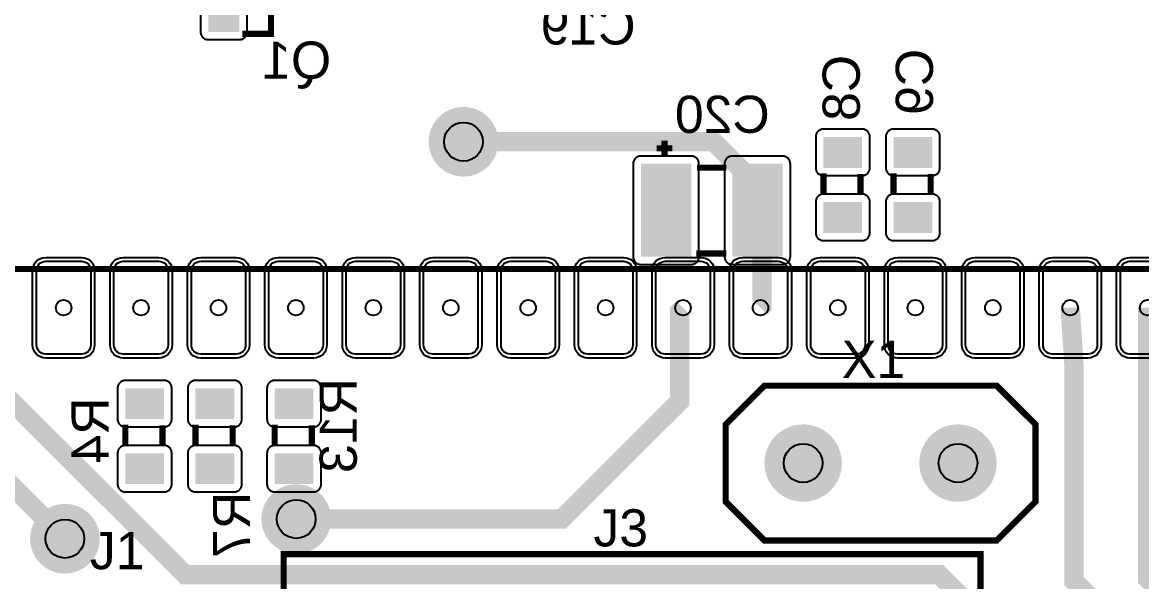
# Model space of a CAD drawing. Header units: inches. Extents: x -2.14 to 2.14, y -2.06 to 2.06.
# Drawn here: x -1.136 to 0.309, y -1.061 to -0.338 of the extents above; entities that cross this region are included whole.
import ezdxf

# ---------------------------------------------------------------- set-up
doc = ezdxf.new("R2010")
doc.units = ezdxf.units.IN
doc.layers.get('0').update_dxf_attribs({"linetype": 'CONTINUOUS'})

# ---------------------------------------------------------------- blocks, each defined once
blk = doc.blocks.new('RPAD')
blk.add_trace([(-0.5, -0.5), (-0.5, 0.5), (0.5, -0.5), (0.5, 0.5)])
blk = doc.blocks.new('EPAD')
at = {"const_width": 0.5}
blk.add_lwpolyline([(-0.25, 0, 1), (0.25, 0, 1)], format="xyb", close=True, dxfattribs=at)

msp = doc.modelspace()

# ---------------------------------------------------------------- linework, layer by layer
for points in [[(-0.906181, -0.315177), (-0.906181, -0.350177), (-0.906131, -0.351217), (-0.905982, -0.352222), (-0.90574, -0.353189), (-0.905409, -0.354113), (-0.904995, -0.354989), (-0.9045, -0.355813), (-0.903931, -0.356581), (-0.903291, -0.357287), (-0.902584, -0.357927), (-0.901817, -0.358496), (-0.900993, -0.358991), (-0.900117, -0.359406), (-0.899193, -0.359736), (-0.898226, -0.359978), (-0.89722, -0.360127), (-0.896181, -0.360177), (-0.856181, -0.360177), (-0.855142, -0.360127), (-0.854137, -0.359978), (-0.85317, -0.359736), (-0.852246, -0.359406), (-0.851369, -0.358991), (-0.850545, -0.358496), (-0.849778, -0.357927), (-0.849072, -0.357287), (-0.848431, -0.356581), (-0.847862, -0.355813), (-0.847367, -0.354989), (-0.846953, -0.354113), (-0.846622, -0.353189), (-0.84638, -0.352222), (-0.846231, -0.351217), (-0.846181, -0.350177), (-0.846181, -0.315177)], [(0.339929, -0.771693), (0.293929, -0.771693), (0.290453, -0.771355), (0.287239, -0.770381), (0.284348, -0.768835), (0.281843, -0.766779), (0.279787, -0.764274), (0.278241, -0.761383), (0.277267, -0.758169), (0.276929, -0.754693), (0.276929, -0.658693), (0.277267, -0.655217), (0.278241, -0.652003), (0.279787, -0.649112), (0.281843, -0.646607), (0.284348, -0.64455), (0.287239, -0.643004), (0.290453, -0.642031), (0.293929, -0.641693), (0.293929, -0.641693), (0.339929, -0.641693)], [(0.339929, -0.766693), (0.293929, -0.766693), (0.291476, -0.766454), (0.289206, -0.765767), (0.287166, -0.764676), (0.285398, -0.763224), (0.283946, -0.761456), (0.282855, -0.759416), (0.282168, -0.757146), (0.281929, -0.754693), (0.281929, -0.658693), (0.282168, -0.656239), (0.282855, -0.65397), (0.283946, -0.65193), (0.285398, -0.650162), (0.287166, -0.64871), (0.289206, -0.647619), (0.291476, -0.646931), (0.293929, -0.646693), (0.293929, -0.646693), (0.339929, -0.646693)]]:
    msp.add_lwpolyline(points)
for points, const_width in [([(-0.852181, -0.352677), (-0.815181, -0.352677), (-0.815181, -0.318677)], 0.008), ([(-0.852181, -0.352677), (-0.815181, -0.352677), (-0.815181, -0.318677)], 0.008), ([(-0.852181, -0.352677), (-0.815181, -0.352677), (-0.815181, -0.318677)], 0.008), ([(-0.566649, -0.492194), (-0.243732, -0.492194), (-0.181232, -0.554694), (-0.181232, -0.704854), (-0.183071, -0.706693)], 0.025), ([(-0.307008, -0.510709), (-0.307008, -0.490709)], 0.008), ([(-0.307008, -0.510709), (-0.307008, -0.490709)], 0.008), ([(-0.307008, -0.510709), (-0.307008, -0.490709)], 0.008), ([(-0.297008, -0.500709), (-0.317008, -0.500709)], 0.008), ([(-0.297008, -0.500709), (-0.317008, -0.500709)], 0.008), ([(-0.297008, -0.500709), (-0.317008, -0.500709)], 0.008), ([(-0.227008, -0.525709), (-0.265008, -0.525709)], 0.008), ([(-0.227008, -0.525709), (-0.265008, -0.525709)], 0.008), ([(-0.227008, -0.525709), (-0.265008, -0.525709)], 0.008), ([(-0.101772, -0.560906), (-0.101772, -0.532906)], 0.008), ([(-0.101772, -0.560906), (-0.101772, -0.532906)], 0.008), ([(-0.101772, -0.560906), (-0.101772, -0.532906)], 0.008), ([(-0.053772, -0.560906), (-0.053772, -0.533906)], 0.008), ([(-0.053772, -0.560906), (-0.053772, -0.533906)], 0.008), ([(-0.053772, -0.560906), (-0.053772, -0.533906)], 0.008), ([(-0.01122, -0.560906), (-0.01122, -0.532906)], 0.008), ([(-0.01122, -0.560906), (-0.01122, -0.532906)], 0.008), ([(-0.01122, -0.560906), (-0.01122, -0.532906)], 0.008), ([(0.03678, -0.560906), (0.03678, -0.533906)], 0.008), ([(0.03678, -0.560906), (0.03678, -0.533906)], 0.008), ([(0.03678, -0.560906), (0.03678, -0.533906)], 0.008), ([(-0.227008, -0.636709), (-0.266008, -0.636709)], 0.008), ([(-0.227008, -0.636709), (-0.266008, -0.636709)], 0.008), ([(-0.227008, -0.636709), (-0.266008, -0.636709)], 0.008), ([(-1.333071, -0.656693), (0.666929, -0.656693)], 0.008), ([(-1.333071, -0.656693), (0.666929, -0.656693)], 0.008), ([(-1.333071, -0.656693), (0.666929, -0.656693)], 0.008), ([(-1.0814, -1.005213), (-1.283071, -0.803543), (-1.283071, -0.706693)], 0.025), ([(0.151575, -1.517717), (0.151575, -1.155425), (0.047667, -1.051517), (-0.926407, -1.051517), (-1.178259, -0.799665), (-1.178259, -0.711505), (-1.183071, -0.706693)], 0.025), ([(-0.78264, -0.979797), (-0.43956, -0.979797), (-0.287513, -0.82775), (-0.287513, -0.711135), (-0.283071, -0.706693)], 0.025), ([(0.435716, -1.571761), (0.499689, -1.507788), (0.499689, -1.22496), (0.450867, -1.176139), (0.338072, -1.176139), (0.221911, -1.059977), (0.221911, -0.781693), (0.216929, -0.706693)], 0.025), ([(0.316929, -0.706693), (0.316929, -1.057087), (0.36811, -1.108268), (0.504208, -1.108268), (0.625951, -1.23001), (0.625951, -1.474409), (0.738189, -1.541339)], 0.025), ([(-0.177953, -0.80748), (0.122047, -0.80748), (0.172047, -0.85748), (0.172047, -0.95748), (0.122047, -1.00748), (-0.177953, -1.00748), (-0.227953, -0.95748), (-0.227953, -0.85748), (-0.177953, -0.80748)], 0.008), ([(-0.177953, -0.80748), (0.122047, -0.80748), (0.172047, -0.85748), (0.172047, -0.95748), (0.122047, -1.00748), (-0.177953, -1.00748), (-0.227953, -0.95748), (-0.227953, -0.85748), (-0.177953, -0.80748)], 0.008), ([(-0.177953, -0.80748), (0.122047, -0.80748), (0.172047, -0.85748), (0.172047, -0.95748), (0.122047, -1.00748), (-0.177953, -1.00748), (-0.227953, -0.95748), (-0.227953, -0.85748), (-0.177953, -0.80748)], 0.008), ([(-1.003346, -0.885709), (-1.003346, -0.857709)], 0.008), ([(-1.003346, -0.885709), (-1.003346, -0.857709)], 0.008), ([(-1.003346, -0.885709), (-1.003346, -0.857709)], 0.008), ([(-0.955346, -0.885709), (-0.955346, -0.858709)], 0.008), ([(-0.955346, -0.885709), (-0.955346, -0.858709)], 0.008), ([(-0.955346, -0.885709), (-0.955346, -0.858709)], 0.008), ([(-0.912795, -0.885709), (-0.912795, -0.857709)], 0.008), ([(-0.912795, -0.885709), (-0.912795, -0.857709)], 0.008), ([(-0.912795, -0.885709), (-0.912795, -0.857709)], 0.008), ([(-0.864795, -0.885709), (-0.864795, -0.858709)], 0.008), ([(-0.864795, -0.885709), (-0.864795, -0.858709)], 0.008), ([(-0.864795, -0.885709), (-0.864795, -0.858709)], 0.008), ([(-0.810433, -0.885709), (-0.810433, -0.857709)], 0.008), ([(-0.810433, -0.885709), (-0.810433, -0.857709)], 0.008), ([(-0.810433, -0.885709), (-0.810433, -0.857709)], 0.008), ([(-0.762433, -0.885709), (-0.762433, -0.858709)], 0.008), ([(-0.762433, -0.885709), (-0.762433, -0.858709)], 0.008), ([(-0.762433, -0.885709), (-0.762433, -0.858709)], 0.008), ([(-0.798819, -1.275197), (0.101181, -1.275197), (0.101181, -1.025197), (-0.798819, -1.025197), (-0.798819, -1.275197)], 0.008), ([(-0.798819, -1.275197), (0.101181, -1.275197), (0.101181, -1.025197), (-0.798819, -1.025197), (-0.798819, -1.275197)], 0.008), ([(-0.798819, -1.275197), (0.101181, -1.275197), (0.101181, -1.025197), (-0.798819, -1.025197), (-0.798819, -1.275197)], 0.008)]:
    msp.add_lwpolyline(points, dxfattribs=dict(const_width=const_width))
for points in [[(-0.041772, -0.525906), (-0.041772, -0.485906), (-0.041822, -0.484866), (-0.04197, -0.483861), (-0.042213, -0.482894), (-0.042543, -0.48197), (-0.042958, -0.481094), (-0.043453, -0.48027), (-0.044022, -0.479502), (-0.044662, -0.478796), (-0.045369, -0.478156), (-0.046136, -0.477587), (-0.04696, -0.477092), (-0.047836, -0.476677), (-0.04876, -0.476346), (-0.049727, -0.476104), (-0.050732, -0.475956), (-0.051772, -0.475906), (-0.101772, -0.475906), (-0.102811, -0.475956), (-0.103816, -0.476104), (-0.104783, -0.476346), (-0.105707, -0.476677), (-0.106583, -0.477092), (-0.107407, -0.477587), (-0.108175, -0.478156), (-0.108881, -0.478796), (-0.109521, -0.479502), (-0.110091, -0.48027), (-0.110585, -0.481094), (-0.111, -0.48197), (-0.111331, -0.482894), (-0.111573, -0.483861), (-0.111721, -0.484866), (-0.111772, -0.485906), (-0.111772, -0.525906), (-0.111721, -0.526945), (-0.111573, -0.52795), (-0.111331, -0.528917), (-0.111, -0.529841), (-0.110585, -0.530717), (-0.110091, -0.531541), (-0.109521, -0.532309), (-0.108881, -0.533015), (-0.108175, -0.533655), (-0.107407, -0.534224), (-0.106583, -0.534719), (-0.105707, -0.535134), (-0.104783, -0.535465), (-0.103816, -0.535707), (-0.102811, -0.535855), (-0.101772, -0.535906), (-0.051772, -0.535906), (-0.050732, -0.535855), (-0.049727, -0.535707), (-0.04876, -0.535465), (-0.047836, -0.535134), (-0.04696, -0.534719), (-0.046136, -0.534224), (-0.045369, -0.533655), (-0.044662, -0.533015), (-0.044022, -0.532309), (-0.043453, -0.531541), (-0.042958, -0.530717), (-0.042543, -0.529841), (-0.042213, -0.528917), (-0.04197, -0.52795), (-0.041822, -0.526945), (-0.041772, -0.525906)], [(0.04878, -0.525906), (0.04878, -0.485906), (0.048729, -0.484866), (0.048581, -0.483861), (0.048339, -0.482894), (0.048008, -0.48197), (0.047593, -0.481094), (0.047098, -0.48027), (0.046529, -0.479502), (0.045889, -0.478796), (0.045183, -0.478156), (0.044415, -0.477587), (0.043591, -0.477092), (0.042715, -0.476677), (0.041791, -0.476346), (0.040824, -0.476104), (0.039819, -0.475956), (0.03878, -0.475906), (-0.01122, -0.475906), (-0.01226, -0.475956), (-0.013265, -0.476104), (-0.014232, -0.476346), (-0.015156, -0.476677), (-0.016032, -0.477092), (-0.016856, -0.477587), (-0.017624, -0.478156), (-0.01833, -0.478796), (-0.01897, -0.479502), (-0.019539, -0.48027), (-0.020034, -0.481094), (-0.020449, -0.48197), (-0.02078, -0.482894), (-0.021022, -0.483861), (-0.02117, -0.484866), (-0.02122, -0.485906), (-0.02122, -0.525906), (-0.02117, -0.526945), (-0.021022, -0.52795), (-0.02078, -0.528917), (-0.020449, -0.529841), (-0.020034, -0.530717), (-0.019539, -0.531541), (-0.01897, -0.532309), (-0.01833, -0.533015), (-0.017624, -0.533655), (-0.016856, -0.534224), (-0.016032, -0.534719), (-0.015156, -0.535134), (-0.014232, -0.535465), (-0.013265, -0.535707), (-0.01226, -0.535855), (-0.01122, -0.535906), (0.03878, -0.535906), (0.039819, -0.535855), (0.040824, -0.535707), (0.041791, -0.535465), (0.042715, -0.535134), (0.043591, -0.534719), (0.044415, -0.534224), (0.045183, -0.533655), (0.045889, -0.533015), (0.046529, -0.532309), (0.047098, -0.531541), (0.047593, -0.530717), (0.048008, -0.529841), (0.048339, -0.528917), (0.048581, -0.52795), (0.048729, -0.526945), (0.04878, -0.525906)], [(-0.272508, -0.510709), (-0.337508, -0.510709), (-0.338547, -0.510759), (-0.339552, -0.510907), (-0.340519, -0.51115), (-0.341443, -0.51148), (-0.34232, -0.511895), (-0.343144, -0.51239), (-0.343911, -0.512959), (-0.344617, -0.513599), (-0.345257, -0.514306), (-0.345827, -0.515073), (-0.346321, -0.515897), (-0.346736, -0.516773), (-0.347067, -0.517697), (-0.347309, -0.518664), (-0.347457, -0.519669), (-0.347508, -0.520709), (-0.347508, -0.640709), (-0.347457, -0.641748), (-0.347309, -0.642753), (-0.347067, -0.64372), (-0.346736, -0.644644), (-0.346321, -0.64552), (-0.345827, -0.646344), (-0.345257, -0.647112), (-0.344617, -0.647818), (-0.343911, -0.648458), (-0.343144, -0.649028), (-0.34232, -0.649522), (-0.341443, -0.649937), (-0.340519, -0.650268), (-0.339552, -0.65051), (-0.338547, -0.650658), (-0.337508, -0.650709), (-0.272508, -0.650709), (-0.271469, -0.650658), (-0.270463, -0.65051), (-0.269496, -0.650268), (-0.268572, -0.649937), (-0.267696, -0.649522), (-0.266872, -0.649028), (-0.266104, -0.648458), (-0.265398, -0.647818), (-0.264758, -0.647112), (-0.264189, -0.646344), (-0.263694, -0.64552), (-0.26328, -0.644644), (-0.262949, -0.64372), (-0.262707, -0.642753), (-0.262558, -0.641748), (-0.262508, -0.640709), (-0.262508, -0.520709), (-0.262558, -0.519669), (-0.262707, -0.518664), (-0.262949, -0.517697), (-0.26328, -0.516773), (-0.263694, -0.515897), (-0.264189, -0.515073), (-0.264758, -0.514306), (-0.265398, -0.513599), (-0.266104, -0.512959), (-0.266872, -0.51239), (-0.267696, -0.511895), (-0.268572, -0.51148), (-0.269496, -0.51115), (-0.270463, -0.510907), (-0.271469, -0.510759), (-0.272508, -0.510709)], [(-0.154508, -0.510709), (-0.219508, -0.510709), (-0.220547, -0.510759), (-0.221552, -0.510907), (-0.222519, -0.51115), (-0.223443, -0.51148), (-0.22432, -0.511895), (-0.225144, -0.51239), (-0.225911, -0.512959), (-0.226617, -0.513599), (-0.227257, -0.514306), (-0.227827, -0.515073), (-0.228321, -0.515897), (-0.228736, -0.516773), (-0.229067, -0.517697), (-0.229309, -0.518664), (-0.229457, -0.519669), (-0.229508, -0.520709), (-0.229508, -0.640709), (-0.229457, -0.641748), (-0.229309, -0.642753), (-0.229067, -0.64372), (-0.228736, -0.644644), (-0.228321, -0.64552), (-0.227827, -0.646344), (-0.227257, -0.647112), (-0.226617, -0.647818), (-0.225911, -0.648458), (-0.225144, -0.649028), (-0.22432, -0.649522), (-0.223443, -0.649937), (-0.222519, -0.650268), (-0.221552, -0.65051), (-0.220547, -0.650658), (-0.219508, -0.650709), (-0.154508, -0.650709), (-0.153469, -0.650658), (-0.152463, -0.65051), (-0.151496, -0.650268), (-0.150572, -0.649937), (-0.149696, -0.649522), (-0.148872, -0.649028), (-0.148104, -0.648458), (-0.147398, -0.647818), (-0.146758, -0.647112), (-0.146189, -0.646344), (-0.145694, -0.64552), (-0.14528, -0.644644), (-0.144949, -0.64372), (-0.144707, -0.642753), (-0.144558, -0.641748), (-0.144508, -0.640709), (-0.144508, -0.520709), (-0.144558, -0.519669), (-0.144707, -0.518664), (-0.144949, -0.517697), (-0.14528, -0.516773), (-0.145694, -0.515897), (-0.146189, -0.515073), (-0.146758, -0.514306), (-0.147398, -0.513599), (-0.148104, -0.512959), (-0.148872, -0.51239), (-0.149696, -0.511895), (-0.150572, -0.51148), (-0.151496, -0.51115), (-0.152463, -0.510907), (-0.153469, -0.510759), (-0.154508, -0.510709)], [(-0.041772, -0.609906), (-0.041772, -0.569906), (-0.041822, -0.568866), (-0.04197, -0.567861), (-0.042213, -0.566894), (-0.042543, -0.56597), (-0.042958, -0.565094), (-0.043453, -0.56427), (-0.044022, -0.563502), (-0.044662, -0.562796), (-0.045369, -0.562156), (-0.046136, -0.561587), (-0.04696, -0.561092), (-0.047836, -0.560677), (-0.04876, -0.560346), (-0.049727, -0.560104), (-0.050732, -0.559956), (-0.051772, -0.559906), (-0.101772, -0.559906), (-0.102811, -0.559956), (-0.103816, -0.560104), (-0.104783, -0.560346), (-0.105707, -0.560677), (-0.106583, -0.561092), (-0.107407, -0.561587), (-0.108175, -0.562156), (-0.108881, -0.562796), (-0.109521, -0.563502), (-0.110091, -0.56427), (-0.110585, -0.565094), (-0.111, -0.56597), (-0.111331, -0.566894), (-0.111573, -0.567861), (-0.111721, -0.568866), (-0.111772, -0.569906), (-0.111772, -0.609906), (-0.111721, -0.610945), (-0.111573, -0.61195), (-0.111331, -0.612917), (-0.111, -0.613841), (-0.110585, -0.614717), (-0.110091, -0.615541), (-0.109521, -0.616309), (-0.108881, -0.617015), (-0.108175, -0.617655), (-0.107407, -0.618224), (-0.106583, -0.618719), (-0.105707, -0.619134), (-0.104783, -0.619465), (-0.103816, -0.619707), (-0.102811, -0.619855), (-0.101772, -0.619906), (-0.051772, -0.619906), (-0.050732, -0.619855), (-0.049727, -0.619707), (-0.04876, -0.619465), (-0.047836, -0.619134), (-0.04696, -0.618719), (-0.046136, -0.618224), (-0.045369, -0.617655), (-0.044662, -0.617015), (-0.044022, -0.616309), (-0.043453, -0.615541), (-0.042958, -0.614717), (-0.042543, -0.613841), (-0.042213, -0.612917), (-0.04197, -0.61195), (-0.041822, -0.610945), (-0.041772, -0.609906)], [(0.04878, -0.609906), (0.04878, -0.569906), (0.048729, -0.568866), (0.048581, -0.567861), (0.048339, -0.566894), (0.048008, -0.56597), (0.047593, -0.565094), (0.047098, -0.56427), (0.046529, -0.563502), (0.045889, -0.562796), (0.045183, -0.562156), (0.044415, -0.561587), (0.043591, -0.561092), (0.042715, -0.560677), (0.041791, -0.560346), (0.040824, -0.560104), (0.039819, -0.559956), (0.03878, -0.559906), (-0.01122, -0.559906), (-0.01226, -0.559956), (-0.013265, -0.560104), (-0.014232, -0.560346), (-0.015156, -0.560677), (-0.016032, -0.561092), (-0.016856, -0.561587), (-0.017624, -0.562156), (-0.01833, -0.562796), (-0.01897, -0.563502), (-0.019539, -0.56427), (-0.020034, -0.565094), (-0.020449, -0.56597), (-0.02078, -0.566894), (-0.021022, -0.567861), (-0.02117, -0.568866), (-0.02122, -0.569906), (-0.02122, -0.609906), (-0.02117, -0.610945), (-0.021022, -0.61195), (-0.02078, -0.612917), (-0.020449, -0.613841), (-0.020034, -0.614717), (-0.019539, -0.615541), (-0.01897, -0.616309), (-0.01833, -0.617015), (-0.017624, -0.617655), (-0.016856, -0.618224), (-0.016032, -0.618719), (-0.015156, -0.619134), (-0.014232, -0.619465), (-0.013265, -0.619707), (-0.01226, -0.619855), (-0.01122, -0.619906), (0.03878, -0.619906), (0.039819, -0.619855), (0.040824, -0.619707), (0.041791, -0.619465), (0.042715, -0.619134), (0.043591, -0.618719), (0.044415, -0.618224), (0.045183, -0.617655), (0.045889, -0.617015), (0.046529, -0.616309), (0.047098, -0.615541), (0.047593, -0.614717), (0.048008, -0.613841), (0.048339, -0.612917), (0.048581, -0.61195), (0.048729, -0.610945), (0.04878, -0.609906)], [(-1.106071, -0.641693), (-1.060071, -0.641693), (-1.056595, -0.642031), (-1.053381, -0.643004), (-1.05049, -0.64455), (-1.047985, -0.646607), (-1.045928, -0.649112), (-1.044382, -0.652003), (-1.043409, -0.655217), (-1.043071, -0.658693), (-1.043071, -0.754693), (-1.043409, -0.758169), (-1.044382, -0.761383), (-1.045928, -0.764274), (-1.047985, -0.766779), (-1.05049, -0.768835), (-1.053381, -0.770381), (-1.056595, -0.771355), (-1.060071, -0.771693), (-1.106071, -0.771693), (-1.109547, -0.771355), (-1.112761, -0.770381), (-1.115652, -0.768835), (-1.118157, -0.766779), (-1.120213, -0.764274), (-1.121759, -0.761383), (-1.122733, -0.758169), (-1.123071, -0.754693), (-1.123071, -0.658693), (-1.122733, -0.655217), (-1.121759, -0.652003), (-1.120213, -0.649112), (-1.118157, -0.646607), (-1.115652, -0.64455), (-1.112761, -0.643004), (-1.109547, -0.642031), (-1.106071, -0.641693)], [(-1.106071, -0.646693), (-1.060071, -0.646693), (-1.057617, -0.646931), (-1.055348, -0.647619), (-1.053308, -0.64871), (-1.05154, -0.650162), (-1.050088, -0.65193), (-1.048997, -0.65397), (-1.04831, -0.656239), (-1.048071, -0.658693), (-1.048071, -0.754693), (-1.04831, -0.757146), (-1.048997, -0.759416), (-1.050088, -0.761456), (-1.05154, -0.763224), (-1.053308, -0.764676), (-1.055348, -0.765767), (-1.057617, -0.766454), (-1.060071, -0.766693), (-1.106071, -0.766693), (-1.108524, -0.766454), (-1.110794, -0.765767), (-1.112834, -0.764676), (-1.114602, -0.763224), (-1.116054, -0.761456), (-1.117145, -0.759416), (-1.117832, -0.757146), (-1.118071, -0.754693), (-1.118071, -0.658693), (-1.117832, -0.656239), (-1.117145, -0.65397), (-1.116054, -0.65193), (-1.114602, -0.650162), (-1.112834, -0.64871), (-1.110794, -0.647619), (-1.108524, -0.646931), (-1.106071, -0.646693)], [(-1.006071, -0.641693), (-0.960071, -0.641693), (-0.956595, -0.642031), (-0.953381, -0.643004), (-0.95049, -0.64455), (-0.947985, -0.646607), (-0.945928, -0.649112), (-0.944382, -0.652003), (-0.943409, -0.655217), (-0.943071, -0.658693), (-0.943071, -0.754693), (-0.943409, -0.758169), (-0.944382, -0.761383), (-0.945928, -0.764274), (-0.947985, -0.766779), (-0.95049, -0.768835), (-0.953381, -0.770381), (-0.956595, -0.771355), (-0.960071, -0.771693), (-1.006071, -0.771693), (-1.009547, -0.771355), (-1.012761, -0.770381), (-1.015652, -0.768835), (-1.018157, -0.766779), (-1.020213, -0.764274), (-1.021759, -0.761383), (-1.022733, -0.758169), (-1.023071, -0.754693), (-1.023071, -0.658693), (-1.022733, -0.655217), (-1.021759, -0.652003), (-1.020213, -0.649112), (-1.018157, -0.646607), (-1.015652, -0.64455), (-1.012761, -0.643004), (-1.009547, -0.642031), (-1.006071, -0.641693)], [(-1.006071, -0.646693), (-0.960071, -0.646693), (-0.957617, -0.646931), (-0.955348, -0.647619), (-0.953308, -0.64871), (-0.95154, -0.650162), (-0.950088, -0.65193), (-0.948997, -0.65397), (-0.94831, -0.656239), (-0.948071, -0.658693), (-0.948071, -0.754693), (-0.94831, -0.757146), (-0.948997, -0.759416), (-0.950088, -0.761456), (-0.95154, -0.763224), (-0.953308, -0.764676), (-0.955348, -0.765767), (-0.957617, -0.766454), (-0.960071, -0.766693), (-1.006071, -0.766693), (-1.008524, -0.766454), (-1.010794, -0.765767), (-1.012834, -0.764676), (-1.014602, -0.763224), (-1.016054, -0.761456), (-1.017145, -0.759416), (-1.017832, -0.757146), (-1.018071, -0.754693), (-1.018071, -0.658693), (-1.017832, -0.656239), (-1.017145, -0.65397), (-1.016054, -0.65193), (-1.014602, -0.650162), (-1.012834, -0.64871), (-1.010794, -0.647619), (-1.008524, -0.646931), (-1.006071, -0.646693)], [(-0.906071, -0.641693), (-0.860071, -0.641693), (-0.856595, -0.642031), (-0.853381, -0.643004), (-0.85049, -0.64455), (-0.847985, -0.646607), (-0.845928, -0.649112), (-0.844382, -0.652003), (-0.843409, -0.655217), (-0.843071, -0.658693), (-0.843071, -0.754693), (-0.843409, -0.758169), (-0.844382, -0.761383), (-0.845928, -0.764274), (-0.847985, -0.766779), (-0.85049, -0.768835), (-0.853381, -0.770381), (-0.856595, -0.771355), (-0.860071, -0.771693), (-0.906071, -0.771693), (-0.909547, -0.771355), (-0.912761, -0.770381), (-0.915652, -0.768835), (-0.918157, -0.766779), (-0.920213, -0.764274), (-0.921759, -0.761383), (-0.922733, -0.758169), (-0.923071, -0.754693), (-0.923071, -0.658693), (-0.922733, -0.655217), (-0.921759, -0.652003), (-0.920213, -0.649112), (-0.918157, -0.646607), (-0.915652, -0.64455), (-0.912761, -0.643004), (-0.909547, -0.642031), (-0.906071, -0.641693)], [(-0.906071, -0.646693), (-0.860071, -0.646693), (-0.857617, -0.646931), (-0.855348, -0.647619), (-0.853308, -0.64871), (-0.85154, -0.650162), (-0.850088, -0.65193), (-0.848997, -0.65397), (-0.84831, -0.656239), (-0.848071, -0.658693), (-0.848071, -0.754693), (-0.84831, -0.757146), (-0.848997, -0.759416), (-0.850088, -0.761456), (-0.85154, -0.763224), (-0.853308, -0.764676), (-0.855348, -0.765767), (-0.857617, -0.766454), (-0.860071, -0.766693), (-0.906071, -0.766693), (-0.908524, -0.766454), (-0.910794, -0.765767), (-0.912834, -0.764676), (-0.914602, -0.763224), (-0.916054, -0.761456), (-0.917145, -0.759416), (-0.917832, -0.757146), (-0.918071, -0.754693), (-0.918071, -0.658693), (-0.917832, -0.656239), (-0.917145, -0.65397), (-0.916054, -0.65193), (-0.914602, -0.650162), (-0.912834, -0.64871), (-0.910794, -0.647619), (-0.908524, -0.646931), (-0.906071, -0.646693)], [(-0.806071, -0.641693), (-0.760071, -0.641693), (-0.756595, -0.642031), (-0.753381, -0.643004), (-0.75049, -0.64455), (-0.747985, -0.646607), (-0.745928, -0.649112), (-0.744382, -0.652003), (-0.743409, -0.655217), (-0.743071, -0.658693), (-0.743071, -0.754693), (-0.743409, -0.758169), (-0.744382, -0.761383), (-0.745928, -0.764274), (-0.747985, -0.766779), (-0.75049, -0.768835), (-0.753381, -0.770381), (-0.756595, -0.771355), (-0.760071, -0.771693), (-0.806071, -0.771693), (-0.809547, -0.771355), (-0.812761, -0.770381), (-0.815652, -0.768835), (-0.818157, -0.766779), (-0.820213, -0.764274), (-0.821759, -0.761383), (-0.822733, -0.758169), (-0.823071, -0.754693), (-0.823071, -0.658693), (-0.822733, -0.655217), (-0.821759, -0.652003), (-0.820213, -0.649112), (-0.818157, -0.646607), (-0.815652, -0.64455), (-0.812761, -0.643004), (-0.809547, -0.642031), (-0.806071, -0.641693)], [(-0.806071, -0.646693), (-0.760071, -0.646693), (-0.757617, -0.646931), (-0.755348, -0.647619), (-0.753308, -0.64871), (-0.75154, -0.650162), (-0.750088, -0.65193), (-0.748997, -0.65397), (-0.74831, -0.656239), (-0.748071, -0.658693), (-0.748071, -0.754693), (-0.74831, -0.757146), (-0.748997, -0.759416), (-0.750088, -0.761456), (-0.75154, -0.763224), (-0.753308, -0.764676), (-0.755348, -0.765767), (-0.757617, -0.766454), (-0.760071, -0.766693), (-0.806071, -0.766693), (-0.808524, -0.766454), (-0.810794, -0.765767), (-0.812834, -0.764676), (-0.814602, -0.763224), (-0.816054, -0.761456), (-0.817145, -0.759416), (-0.817832, -0.757146), (-0.818071, -0.754693), (-0.818071, -0.658693), (-0.817832, -0.656239), (-0.817145, -0.65397), (-0.816054, -0.65193), (-0.814602, -0.650162), (-0.812834, -0.64871), (-0.810794, -0.647619), (-0.808524, -0.646931), (-0.806071, -0.646693)], [(-0.706071, -0.641693), (-0.660071, -0.641693), (-0.656595, -0.642031), (-0.653381, -0.643004), (-0.65049, -0.64455), (-0.647985, -0.646607), (-0.645928, -0.649112), (-0.644382, -0.652003), (-0.643409, -0.655217), (-0.643071, -0.658693), (-0.643071, -0.754693), (-0.643409, -0.758169), (-0.644382, -0.761383), (-0.645928, -0.764274), (-0.647985, -0.766779), (-0.65049, -0.768835), (-0.653381, -0.770381), (-0.656595, -0.771355), (-0.660071, -0.771693), (-0.706071, -0.771693), (-0.709547, -0.771355), (-0.712761, -0.770381), (-0.715652, -0.768835), (-0.718157, -0.766779), (-0.720213, -0.764274), (-0.721759, -0.761383), (-0.722733, -0.758169), (-0.723071, -0.754693), (-0.723071, -0.658693), (-0.722733, -0.655217), (-0.721759, -0.652003), (-0.720213, -0.649112), (-0.718157, -0.646607), (-0.715652, -0.64455), (-0.712761, -0.643004), (-0.709547, -0.642031), (-0.706071, -0.641693)], [(-0.706071, -0.646693), (-0.660071, -0.646693), (-0.657617, -0.646931), (-0.655348, -0.647619), (-0.653308, -0.64871), (-0.65154, -0.650162), (-0.650088, -0.65193), (-0.648997, -0.65397), (-0.64831, -0.656239), (-0.648071, -0.658693), (-0.648071, -0.754693), (-0.64831, -0.757146), (-0.648997, -0.759416), (-0.650088, -0.761456), (-0.65154, -0.763224), (-0.653308, -0.764676), (-0.655348, -0.765767), (-0.657617, -0.766454), (-0.660071, -0.766693), (-0.706071, -0.766693), (-0.708524, -0.766454), (-0.710794, -0.765767), (-0.712834, -0.764676), (-0.714602, -0.763224), (-0.716054, -0.761456), (-0.717145, -0.759416), (-0.717832, -0.757146), (-0.718071, -0.754693), (-0.718071, -0.658693), (-0.717832, -0.656239), (-0.717145, -0.65397), (-0.716054, -0.65193), (-0.714602, -0.650162), (-0.712834, -0.64871), (-0.710794, -0.647619), (-0.708524, -0.646931), (-0.706071, -0.646693)], [(-0.606071, -0.641693), (-0.560071, -0.641693), (-0.556595, -0.642031), (-0.553381, -0.643004), (-0.55049, -0.64455), (-0.547985, -0.646607), (-0.545928, -0.649112), (-0.544382, -0.652003), (-0.543409, -0.655217), (-0.543071, -0.658693), (-0.543071, -0.754693), (-0.543409, -0.758169), (-0.544382, -0.761383), (-0.545928, -0.764274), (-0.547985, -0.766779), (-0.55049, -0.768835), (-0.553381, -0.770381), (-0.556595, -0.771355), (-0.560071, -0.771693), (-0.606071, -0.771693), (-0.609547, -0.771355), (-0.612761, -0.770381), (-0.615652, -0.768835), (-0.618157, -0.766779), (-0.620213, -0.764274), (-0.621759, -0.761383), (-0.622733, -0.758169), (-0.623071, -0.754693), (-0.623071, -0.658693), (-0.622733, -0.655217), (-0.621759, -0.652003), (-0.620213, -0.649112), (-0.618157, -0.646607), (-0.615652, -0.64455), (-0.612761, -0.643004), (-0.609547, -0.642031), (-0.606071, -0.641693)], [(-0.606071, -0.646693), (-0.560071, -0.646693), (-0.557617, -0.646931), (-0.555348, -0.647619), (-0.553308, -0.64871), (-0.55154, -0.650162), (-0.550088, -0.65193), (-0.548997, -0.65397), (-0.54831, -0.656239), (-0.548071, -0.658693), (-0.548071, -0.754693), (-0.54831, -0.757146), (-0.548997, -0.759416), (-0.550088, -0.761456), (-0.55154, -0.763224), (-0.553308, -0.764676), (-0.555348, -0.765767), (-0.557617, -0.766454), (-0.560071, -0.766693), (-0.606071, -0.766693), (-0.608524, -0.766454), (-0.610794, -0.765767), (-0.612834, -0.764676), (-0.614602, -0.763224), (-0.616054, -0.761456), (-0.617145, -0.759416), (-0.617832, -0.757146), (-0.618071, -0.754693), (-0.618071, -0.658693), (-0.617832, -0.656239), (-0.617145, -0.65397), (-0.616054, -0.65193), (-0.614602, -0.650162), (-0.612834, -0.64871), (-0.610794, -0.647619), (-0.608524, -0.646931), (-0.606071, -0.646693)], [(-0.506071, -0.641693), (-0.460071, -0.641693), (-0.456595, -0.642031), (-0.453381, -0.643004), (-0.45049, -0.64455), (-0.447985, -0.646607), (-0.445928, -0.649112), (-0.444382, -0.652003), (-0.443409, -0.655217), (-0.443071, -0.658693), (-0.443071, -0.754693), (-0.443409, -0.758169), (-0.444382, -0.761383), (-0.445928, -0.764274), (-0.447985, -0.766779), (-0.45049, -0.768835), (-0.453381, -0.770381), (-0.456595, -0.771355), (-0.460071, -0.771693), (-0.506071, -0.771693), (-0.509547, -0.771355), (-0.512761, -0.770381), (-0.515652, -0.768835), (-0.518157, -0.766779), (-0.520213, -0.764274), (-0.521759, -0.761383), (-0.522733, -0.758169), (-0.523071, -0.754693), (-0.523071, -0.658693), (-0.522733, -0.655217), (-0.521759, -0.652003), (-0.520213, -0.649112), (-0.518157, -0.646607), (-0.515652, -0.64455), (-0.512761, -0.643004), (-0.509547, -0.642031), (-0.506071, -0.641693)], [(-0.506071, -0.646693), (-0.460071, -0.646693), (-0.457617, -0.646931), (-0.455348, -0.647619), (-0.453308, -0.64871), (-0.45154, -0.650162), (-0.450088, -0.65193), (-0.448997, -0.65397), (-0.44831, -0.656239), (-0.448071, -0.658693), (-0.448071, -0.754693), (-0.44831, -0.757146), (-0.448997, -0.759416), (-0.450088, -0.761456), (-0.45154, -0.763224), (-0.453308, -0.764676), (-0.455348, -0.765767), (-0.457617, -0.766454), (-0.460071, -0.766693), (-0.506071, -0.766693), (-0.508524, -0.766454), (-0.510794, -0.765767), (-0.512834, -0.764676), (-0.514602, -0.763224), (-0.516054, -0.761456), (-0.517145, -0.759416), (-0.517832, -0.757146), (-0.518071, -0.754693), (-0.518071, -0.658693), (-0.517832, -0.656239), (-0.517145, -0.65397), (-0.516054, -0.65193), (-0.514602, -0.650162), (-0.512834, -0.64871), (-0.510794, -0.647619), (-0.508524, -0.646931), (-0.506071, -0.646693)], [(-0.406071, -0.641693), (-0.360071, -0.641693), (-0.356595, -0.642031), (-0.353381, -0.643004), (-0.35049, -0.64455), (-0.347985, -0.646607), (-0.345928, -0.649112), (-0.344382, -0.652003), (-0.343409, -0.655217), (-0.343071, -0.658693), (-0.343071, -0.754693), (-0.343409, -0.758169), (-0.344382, -0.761383), (-0.345928, -0.764274), (-0.347985, -0.766779), (-0.35049, -0.768835), (-0.353381, -0.770381), (-0.356595, -0.771355), (-0.360071, -0.771693), (-0.406071, -0.771693), (-0.409547, -0.771355), (-0.412761, -0.770381), (-0.415652, -0.768835), (-0.418157, -0.766779), (-0.420213, -0.764274), (-0.421759, -0.761383), (-0.422733, -0.758169), (-0.423071, -0.754693), (-0.423071, -0.658693), (-0.422733, -0.655217), (-0.421759, -0.652003), (-0.420213, -0.649112), (-0.418157, -0.646607), (-0.415652, -0.64455), (-0.412761, -0.643004), (-0.409547, -0.642031), (-0.406071, -0.641693)], [(-0.406071, -0.646693), (-0.360071, -0.646693), (-0.357617, -0.646931), (-0.355348, -0.647619), (-0.353308, -0.64871), (-0.35154, -0.650162), (-0.350088, -0.65193), (-0.348997, -0.65397), (-0.34831, -0.656239), (-0.348071, -0.658693), (-0.348071, -0.754693), (-0.34831, -0.757146), (-0.348997, -0.759416), (-0.350088, -0.761456), (-0.35154, -0.763224), (-0.353308, -0.764676), (-0.355348, -0.765767), (-0.357617, -0.766454), (-0.360071, -0.766693), (-0.406071, -0.766693), (-0.408524, -0.766454), (-0.410794, -0.765767), (-0.412834, -0.764676), (-0.414602, -0.763224), (-0.416054, -0.761456), (-0.417145, -0.759416), (-0.417832, -0.757146), (-0.418071, -0.754693), (-0.418071, -0.658693), (-0.417832, -0.656239), (-0.417145, -0.65397), (-0.416054, -0.65193), (-0.414602, -0.650162), (-0.412834, -0.64871), (-0.410794, -0.647619), (-0.408524, -0.646931), (-0.406071, -0.646693)], [(-0.306071, -0.641693), (-0.260071, -0.641693), (-0.256595, -0.642031), (-0.253381, -0.643004), (-0.25049, -0.64455), (-0.247985, -0.646607), (-0.245928, -0.649112), (-0.244382, -0.652003), (-0.243409, -0.655217), (-0.243071, -0.658693), (-0.243071, -0.754693), (-0.243409, -0.758169), (-0.244382, -0.761383), (-0.245928, -0.764274), (-0.247985, -0.766779), (-0.25049, -0.768835), (-0.253381, -0.770381), (-0.256595, -0.771355), (-0.260071, -0.771693), (-0.306071, -0.771693), (-0.309547, -0.771355), (-0.312761, -0.770381), (-0.315652, -0.768835), (-0.318157, -0.766779), (-0.320213, -0.764274), (-0.321759, -0.761383), (-0.322733, -0.758169), (-0.323071, -0.754693), (-0.323071, -0.658693), (-0.322733, -0.655217), (-0.321759, -0.652003), (-0.320213, -0.649112), (-0.318157, -0.646607), (-0.315652, -0.64455), (-0.312761, -0.643004), (-0.309547, -0.642031), (-0.306071, -0.641693)], [(-0.306071, -0.646693), (-0.260071, -0.646693), (-0.257617, -0.646931), (-0.255348, -0.647619), (-0.253308, -0.64871), (-0.25154, -0.650162), (-0.250088, -0.65193), (-0.248997, -0.65397), (-0.24831, -0.656239), (-0.248071, -0.658693), (-0.248071, -0.754693), (-0.24831, -0.757146), (-0.248997, -0.759416), (-0.250088, -0.761456), (-0.25154, -0.763224), (-0.253308, -0.764676), (-0.255348, -0.765767), (-0.257617, -0.766454), (-0.260071, -0.766693), (-0.306071, -0.766693), (-0.308524, -0.766454), (-0.310794, -0.765767), (-0.312834, -0.764676), (-0.314602, -0.763224), (-0.316054, -0.761456), (-0.317145, -0.759416), (-0.317832, -0.757146), (-0.318071, -0.754693), (-0.318071, -0.658693), (-0.317832, -0.656239), (-0.317145, -0.65397), (-0.316054, -0.65193), (-0.314602, -0.650162), (-0.312834, -0.64871), (-0.310794, -0.647619), (-0.308524, -0.646931), (-0.306071, -0.646693)], [(-0.206071, -0.641693), (-0.160071, -0.641693), (-0.156595, -0.642031), (-0.153381, -0.643004), (-0.15049, -0.64455), (-0.147985, -0.646607), (-0.145928, -0.649112), (-0.144382, -0.652003), (-0.143409, -0.655217), (-0.143071, -0.658693), (-0.143071, -0.754693), (-0.143409, -0.758169), (-0.144382, -0.761383), (-0.145928, -0.764274), (-0.147985, -0.766779), (-0.15049, -0.768835), (-0.153381, -0.770381), (-0.156595, -0.771355), (-0.160071, -0.771693), (-0.206071, -0.771693), (-0.209547, -0.771355), (-0.212761, -0.770381), (-0.215652, -0.768835), (-0.218157, -0.766779), (-0.220213, -0.764274), (-0.221759, -0.761383), (-0.222733, -0.758169), (-0.223071, -0.754693), (-0.223071, -0.658693), (-0.222733, -0.655217), (-0.221759, -0.652003), (-0.220213, -0.649112), (-0.218157, -0.646607), (-0.215652, -0.64455), (-0.212761, -0.643004), (-0.209547, -0.642031), (-0.206071, -0.641693)], [(-0.206071, -0.646693), (-0.160071, -0.646693), (-0.157617, -0.646931), (-0.155348, -0.647619), (-0.153308, -0.64871), (-0.15154, -0.650162), (-0.150088, -0.65193), (-0.148997, -0.65397), (-0.14831, -0.656239), (-0.148071, -0.658693), (-0.148071, -0.754693), (-0.14831, -0.757146), (-0.148997, -0.759416), (-0.150088, -0.761456), (-0.15154, -0.763224), (-0.153308, -0.764676), (-0.155348, -0.765767), (-0.157617, -0.766454), (-0.160071, -0.766693), (-0.206071, -0.766693), (-0.208524, -0.766454), (-0.210794, -0.765767), (-0.212834, -0.764676), (-0.214602, -0.763224), (-0.216054, -0.761456), (-0.217145, -0.759416), (-0.217832, -0.757146), (-0.218071, -0.754693), (-0.218071, -0.658693), (-0.217832, -0.656239), (-0.217145, -0.65397), (-0.216054, -0.65193), (-0.214602, -0.650162), (-0.212834, -0.64871), (-0.210794, -0.647619), (-0.208524, -0.646931), (-0.206071, -0.646693)], [(-0.106071, -0.641693), (-0.060071, -0.641693), (-0.056595, -0.642031), (-0.053381, -0.643004), (-0.05049, -0.64455), (-0.047985, -0.646607), (-0.045928, -0.649112), (-0.044382, -0.652003), (-0.043409, -0.655217), (-0.043071, -0.658693), (-0.043071, -0.754693), (-0.043409, -0.758169), (-0.044382, -0.761383), (-0.045928, -0.764274), (-0.047985, -0.766779), (-0.05049, -0.768835), (-0.053381, -0.770381), (-0.056595, -0.771355), (-0.060071, -0.771693), (-0.106071, -0.771693), (-0.109547, -0.771355), (-0.112761, -0.770381), (-0.115652, -0.768835), (-0.118157, -0.766779), (-0.120213, -0.764274), (-0.121759, -0.761383), (-0.122733, -0.758169), (-0.123071, -0.754693), (-0.123071, -0.658693), (-0.122733, -0.655217), (-0.121759, -0.652003), (-0.120213, -0.649112), (-0.118157, -0.646607), (-0.115652, -0.64455), (-0.112761, -0.643004), (-0.109547, -0.642031), (-0.106071, -0.641693)], [(-0.106071, -0.646693), (-0.060071, -0.646693), (-0.057617, -0.646931), (-0.055348, -0.647619), (-0.053308, -0.64871), (-0.05154, -0.650162), (-0.050088, -0.65193), (-0.048997, -0.65397), (-0.04831, -0.656239), (-0.048071, -0.658693), (-0.048071, -0.754693), (-0.04831, -0.757146), (-0.048997, -0.759416), (-0.050088, -0.761456), (-0.05154, -0.763224), (-0.053308, -0.764676), (-0.055348, -0.765767), (-0.057617, -0.766454), (-0.060071, -0.766693), (-0.106071, -0.766693), (-0.108524, -0.766454), (-0.110794, -0.765767), (-0.112834, -0.764676), (-0.114602, -0.763224), (-0.116054, -0.761456), (-0.117145, -0.759416), (-0.117832, -0.757146), (-0.118071, -0.754693), (-0.118071, -0.658693), (-0.117832, -0.656239), (-0.117145, -0.65397), (-0.116054, -0.65193), (-0.114602, -0.650162), (-0.112834, -0.64871), (-0.110794, -0.647619), (-0.108524, -0.646931), (-0.106071, -0.646693)], [(-0.006071, -0.641693), (0.039929, -0.641693), (0.043405, -0.642031), (0.046619, -0.643004), (0.04951, -0.64455), (0.052015, -0.646607), (0.054072, -0.649112), (0.055618, -0.652003), (0.056591, -0.655217), (0.056929, -0.658693), (0.056929, -0.754693), (0.056591, -0.758169), (0.055618, -0.761383), (0.054072, -0.764274), (0.052015, -0.766779), (0.04951, -0.768835), (0.046619, -0.770381), (0.043405, -0.771355), (0.039929, -0.771693), (-0.006071, -0.771693), (-0.009547, -0.771355), (-0.012761, -0.770381), (-0.015652, -0.768835), (-0.018157, -0.766779), (-0.020213, -0.764274), (-0.021759, -0.761383), (-0.022733, -0.758169), (-0.023071, -0.754693), (-0.023071, -0.658693), (-0.022733, -0.655217), (-0.021759, -0.652003), (-0.020213, -0.649112), (-0.018157, -0.646607), (-0.015652, -0.64455), (-0.012761, -0.643004), (-0.009547, -0.642031), (-0.006071, -0.641693)], [(-0.006071, -0.646693), (0.039929, -0.646693), (0.042383, -0.646931), (0.044652, -0.647619), (0.046692, -0.64871), (0.04846, -0.650162), (0.049912, -0.65193), (0.051003, -0.65397), (0.05169, -0.656239), (0.051929, -0.658693), (0.051929, -0.754693), (0.05169, -0.757146), (0.051003, -0.759416), (0.049912, -0.761456), (0.04846, -0.763224), (0.046692, -0.764676), (0.044652, -0.765767), (0.042383, -0.766454), (0.039929, -0.766693), (-0.006071, -0.766693), (-0.008524, -0.766454), (-0.010794, -0.765767), (-0.012834, -0.764676), (-0.014602, -0.763224), (-0.016054, -0.761456), (-0.017145, -0.759416), (-0.017832, -0.757146), (-0.018071, -0.754693), (-0.018071, -0.658693), (-0.017832, -0.656239), (-0.017145, -0.65397), (-0.016054, -0.65193), (-0.014602, -0.650162), (-0.012834, -0.64871), (-0.010794, -0.647619), (-0.008524, -0.646931), (-0.006071, -0.646693)], [(0.093929, -0.641693), (0.139929, -0.641693), (0.143405, -0.642031), (0.146619, -0.643004), (0.14951, -0.64455), (0.152015, -0.646607), (0.154072, -0.649112), (0.155618, -0.652003), (0.156591, -0.655217), (0.156929, -0.658693), (0.156929, -0.754693), (0.156591, -0.758169), (0.155618, -0.761383), (0.154072, -0.764274), (0.152015, -0.766779), (0.14951, -0.768835), (0.146619, -0.770381), (0.143405, -0.771355), (0.139929, -0.771693), (0.093929, -0.771693), (0.090453, -0.771355), (0.087239, -0.770381), (0.084348, -0.768835), (0.081843, -0.766779), (0.079787, -0.764274), (0.078241, -0.761383), (0.077267, -0.758169), (0.076929, -0.754693), (0.076929, -0.658693), (0.077267, -0.655217), (0.078241, -0.652003), (0.079787, -0.649112), (0.081843, -0.646607), (0.084348, -0.64455), (0.087239, -0.643004), (0.090453, -0.642031), (0.093929, -0.641693)], [(0.093929, -0.646693), (0.139929, -0.646693), (0.142383, -0.646931), (0.144652, -0.647619), (0.146692, -0.64871), (0.14846, -0.650162), (0.149912, -0.65193), (0.151003, -0.65397), (0.15169, -0.656239), (0.151929, -0.658693), (0.151929, -0.754693), (0.15169, -0.757146), (0.151003, -0.759416), (0.149912, -0.761456), (0.14846, -0.763224), (0.146692, -0.764676), (0.144652, -0.765767), (0.142383, -0.766454), (0.139929, -0.766693), (0.093929, -0.766693), (0.091476, -0.766454), (0.089206, -0.765767), (0.087166, -0.764676), (0.085398, -0.763224), (0.083946, -0.761456), (0.082855, -0.759416), (0.082168, -0.757146), (0.081929, -0.754693), (0.081929, -0.658693), (0.082168, -0.656239), (0.082855, -0.65397), (0.083946, -0.65193), (0.085398, -0.650162), (0.087166, -0.64871), (0.089206, -0.647619), (0.091476, -0.646931), (0.093929, -0.646693)], [(0.193929, -0.641693), (0.239929, -0.641693), (0.243405, -0.642031), (0.246619, -0.643004), (0.24951, -0.64455), (0.252015, -0.646607), (0.254072, -0.649112), (0.255618, -0.652003), (0.256591, -0.655217), (0.256929, -0.658693), (0.256929, -0.754693), (0.256591, -0.758169), (0.255618, -0.761383), (0.254072, -0.764274), (0.252015, -0.766779), (0.24951, -0.768835), (0.246619, -0.770381), (0.243405, -0.771355), (0.239929, -0.771693), (0.193929, -0.771693), (0.190453, -0.771355), (0.187239, -0.770381), (0.184348, -0.768835), (0.181843, -0.766779), (0.179787, -0.764274), (0.178241, -0.761383), (0.177267, -0.758169), (0.176929, -0.754693), (0.176929, -0.658693), (0.177267, -0.655217), (0.178241, -0.652003), (0.179787, -0.649112), (0.181843, -0.646607), (0.184348, -0.64455), (0.187239, -0.643004), (0.190453, -0.642031), (0.193929, -0.641693)], [(0.193929, -0.646693), (0.239929, -0.646693), (0.242383, -0.646931), (0.244652, -0.647619), (0.246692, -0.64871), (0.24846, -0.650162), (0.249912, -0.65193), (0.251003, -0.65397), (0.25169, -0.656239), (0.251929, -0.658693), (0.251929, -0.754693), (0.25169, -0.757146), (0.251003, -0.759416), (0.249912, -0.761456), (0.24846, -0.763224), (0.246692, -0.764676), (0.244652, -0.765767), (0.242383, -0.766454), (0.239929, -0.766693), (0.193929, -0.766693), (0.191476, -0.766454), (0.189206, -0.765767), (0.187166, -0.764676), (0.185398, -0.763224), (0.183946, -0.761456), (0.182855, -0.759416), (0.182168, -0.757146), (0.181929, -0.754693), (0.181929, -0.658693), (0.182168, -0.656239), (0.182855, -0.65397), (0.183946, -0.65193), (0.185398, -0.650162), (0.187166, -0.64871), (0.189206, -0.647619), (0.191476, -0.646931), (0.193929, -0.646693)], [(-0.943346, -0.850709), (-0.943346, -0.810709), (-0.943397, -0.809669), (-0.943545, -0.808664), (-0.943787, -0.807697), (-0.944118, -0.806773), (-0.944533, -0.805897), (-0.945028, -0.805073), (-0.945597, -0.804305), (-0.946237, -0.803599), (-0.946943, -0.802959), (-0.947711, -0.80239), (-0.948535, -0.801895), (-0.949411, -0.80148), (-0.950335, -0.80115), (-0.951302, -0.800907), (-0.952307, -0.800759), (-0.953346, -0.800709), (-1.003346, -0.800709), (-1.004386, -0.800759), (-1.005391, -0.800907), (-1.006358, -0.80115), (-1.007282, -0.80148), (-1.008158, -0.801895), (-1.008982, -0.80239), (-1.00975, -0.802959), (-1.010456, -0.803599), (-1.011096, -0.804305), (-1.011665, -0.805073), (-1.01216, -0.805897), (-1.012575, -0.806773), (-1.012906, -0.807697), (-1.013148, -0.808664), (-1.013296, -0.809669), (-1.013346, -0.810709), (-1.013346, -0.850709), (-1.013296, -0.851748), (-1.013148, -0.852753), (-1.012906, -0.85372), (-1.012575, -0.854644), (-1.01216, -0.85552), (-1.011665, -0.856344), (-1.011096, -0.857112), (-1.010456, -0.857818), (-1.00975, -0.858458), (-1.008982, -0.859028), (-1.008158, -0.859522), (-1.007282, -0.859937), (-1.006358, -0.860268), (-1.005391, -0.86051), (-1.004386, -0.860658), (-1.003346, -0.860709), (-0.953346, -0.860709), (-0.952307, -0.860658), (-0.951302, -0.86051), (-0.950335, -0.860268), (-0.949411, -0.859937), (-0.948535, -0.859522), (-0.947711, -0.859028), (-0.946943, -0.858458), (-0.946237, -0.857818), (-0.945597, -0.857112), (-0.945028, -0.856344), (-0.944533, -0.85552), (-0.944118, -0.854644), (-0.943787, -0.85372), (-0.943545, -0.852753), (-0.943397, -0.851748), (-0.943346, -0.850709)], [(-0.852795, -0.850709), (-0.852795, -0.810709), (-0.852846, -0.809669), (-0.852994, -0.808664), (-0.853236, -0.807697), (-0.853567, -0.806773), (-0.853981, -0.805897), (-0.854476, -0.805073), (-0.855046, -0.804305), (-0.855686, -0.803599), (-0.856392, -0.802959), (-0.857159, -0.80239), (-0.857983, -0.801895), (-0.85886, -0.80148), (-0.859784, -0.80115), (-0.860751, -0.800907), (-0.861756, -0.800759), (-0.862795, -0.800709), (-0.912795, -0.800709), (-0.913835, -0.800759), (-0.91484, -0.800907), (-0.915807, -0.80115), (-0.916731, -0.80148), (-0.917607, -0.801895), (-0.918431, -0.80239), (-0.919198, -0.802959), (-0.919905, -0.803599), (-0.920545, -0.804305), (-0.921114, -0.805073), (-0.921609, -0.805897), (-0.922024, -0.806773), (-0.922354, -0.807697), (-0.922596, -0.808664), (-0.922745, -0.809669), (-0.922795, -0.810709), (-0.922795, -0.850709), (-0.922745, -0.851748), (-0.922596, -0.852753), (-0.922354, -0.85372), (-0.922024, -0.854644), (-0.921609, -0.85552), (-0.921114, -0.856344), (-0.920545, -0.857112), (-0.919905, -0.857818), (-0.919198, -0.858458), (-0.918431, -0.859028), (-0.917607, -0.859522), (-0.916731, -0.859937), (-0.915807, -0.860268), (-0.91484, -0.86051), (-0.913835, -0.860658), (-0.912795, -0.860709), (-0.862795, -0.860709), (-0.861756, -0.860658), (-0.860751, -0.86051), (-0.859784, -0.860268), (-0.85886, -0.859937), (-0.857983, -0.859522), (-0.857159, -0.859028), (-0.856392, -0.858458), (-0.855686, -0.857818), (-0.855046, -0.857112), (-0.854476, -0.856344), (-0.853981, -0.85552), (-0.853567, -0.854644), (-0.853236, -0.85372), (-0.852994, -0.852753), (-0.852846, -0.851748), (-0.852795, -0.850709)], [(-0.750433, -0.850709), (-0.750433, -0.810709), (-0.750483, -0.809669), (-0.750632, -0.808664), (-0.750874, -0.807697), (-0.751205, -0.806773), (-0.751619, -0.805897), (-0.752114, -0.805073), (-0.752683, -0.804305), (-0.753324, -0.803599), (-0.75403, -0.802959), (-0.754797, -0.80239), (-0.755621, -0.801895), (-0.756498, -0.80148), (-0.757422, -0.80115), (-0.758389, -0.800907), (-0.759394, -0.800759), (-0.760433, -0.800709), (-0.810433, -0.800709), (-0.811472, -0.800759), (-0.812478, -0.800907), (-0.813444, -0.80115), (-0.814369, -0.80148), (-0.815245, -0.801895), (-0.816069, -0.80239), (-0.816836, -0.802959), (-0.817543, -0.803599), (-0.818183, -0.804305), (-0.818752, -0.805073), (-0.819247, -0.805897), (-0.819661, -0.806773), (-0.819992, -0.807697), (-0.820234, -0.808664), (-0.820383, -0.809669), (-0.820433, -0.810709), (-0.820433, -0.850709), (-0.820383, -0.851748), (-0.820234, -0.852753), (-0.819992, -0.85372), (-0.819661, -0.854644), (-0.819247, -0.85552), (-0.818752, -0.856344), (-0.818183, -0.857112), (-0.817543, -0.857818), (-0.816836, -0.858458), (-0.816069, -0.859028), (-0.815245, -0.859522), (-0.814369, -0.859937), (-0.813444, -0.860268), (-0.812478, -0.86051), (-0.811472, -0.860658), (-0.810433, -0.860709), (-0.760433, -0.860709), (-0.759394, -0.860658), (-0.758389, -0.86051), (-0.757422, -0.860268), (-0.756498, -0.859937), (-0.755621, -0.859522), (-0.754797, -0.859028), (-0.75403, -0.858458), (-0.753324, -0.857818), (-0.752683, -0.857112), (-0.752114, -0.856344), (-0.751619, -0.85552), (-0.751205, -0.854644), (-0.750874, -0.85372), (-0.750632, -0.852753), (-0.750483, -0.851748), (-0.750433, -0.850709)], [(-0.943346, -0.934709), (-0.943346, -0.894709), (-0.943397, -0.893669), (-0.943545, -0.892664), (-0.943787, -0.891697), (-0.944118, -0.890773), (-0.944533, -0.889897), (-0.945028, -0.889073), (-0.945597, -0.888305), (-0.946237, -0.887599), (-0.946943, -0.886959), (-0.947711, -0.88639), (-0.948535, -0.885895), (-0.949411, -0.88548), (-0.950335, -0.88515), (-0.951302, -0.884907), (-0.952307, -0.884759), (-0.953346, -0.884709), (-1.003346, -0.884709), (-1.004386, -0.884759), (-1.005391, -0.884907), (-1.006358, -0.88515), (-1.007282, -0.88548), (-1.008158, -0.885895), (-1.008982, -0.88639), (-1.00975, -0.886959), (-1.010456, -0.887599), (-1.011096, -0.888305), (-1.011665, -0.889073), (-1.01216, -0.889897), (-1.012575, -0.890773), (-1.012906, -0.891697), (-1.013148, -0.892664), (-1.013296, -0.893669), (-1.013346, -0.894709), (-1.013346, -0.934709), (-1.013296, -0.935748), (-1.013148, -0.936753), (-1.012906, -0.93772), (-1.012575, -0.938644), (-1.01216, -0.93952), (-1.011665, -0.940344), (-1.011096, -0.941112), (-1.010456, -0.941818), (-1.00975, -0.942458), (-1.008982, -0.943028), (-1.008158, -0.943522), (-1.007282, -0.943937), (-1.006358, -0.944268), (-1.005391, -0.94451), (-1.004386, -0.944658), (-1.003346, -0.944709), (-0.953346, -0.944709), (-0.952307, -0.944658), (-0.951302, -0.94451), (-0.950335, -0.944268), (-0.949411, -0.943937), (-0.948535, -0.943522), (-0.947711, -0.943028), (-0.946943, -0.942458), (-0.946237, -0.941818), (-0.945597, -0.941112), (-0.945028, -0.940344), (-0.944533, -0.93952), (-0.944118, -0.938644), (-0.943787, -0.93772), (-0.943545, -0.936753), (-0.943397, -0.935748), (-0.943346, -0.934709)], [(-0.852795, -0.934709), (-0.852795, -0.894709), (-0.852846, -0.893669), (-0.852994, -0.892664), (-0.853236, -0.891697), (-0.853567, -0.890773), (-0.853981, -0.889897), (-0.854476, -0.889073), (-0.855046, -0.888305), (-0.855686, -0.887599), (-0.856392, -0.886959), (-0.857159, -0.88639), (-0.857983, -0.885895), (-0.85886, -0.88548), (-0.859784, -0.88515), (-0.860751, -0.884907), (-0.861756, -0.884759), (-0.862795, -0.884709), (-0.912795, -0.884709), (-0.913835, -0.884759), (-0.91484, -0.884907), (-0.915807, -0.88515), (-0.916731, -0.88548), (-0.917607, -0.885895), (-0.918431, -0.88639), (-0.919198, -0.886959), (-0.919905, -0.887599), (-0.920545, -0.888305), (-0.921114, -0.889073), (-0.921609, -0.889897), (-0.922024, -0.890773), (-0.922354, -0.891697), (-0.922596, -0.892664), (-0.922745, -0.893669), (-0.922795, -0.894709), (-0.922795, -0.934709), (-0.922745, -0.935748), (-0.922596, -0.936753), (-0.922354, -0.93772), (-0.922024, -0.938644), (-0.921609, -0.93952), (-0.921114, -0.940344), (-0.920545, -0.941112), (-0.919905, -0.941818), (-0.919198, -0.942458), (-0.918431, -0.943028), (-0.917607, -0.943522), (-0.916731, -0.943937), (-0.915807, -0.944268), (-0.91484, -0.94451), (-0.913835, -0.944658), (-0.912795, -0.944709), (-0.862795, -0.944709), (-0.861756, -0.944658), (-0.860751, -0.94451), (-0.859784, -0.944268), (-0.85886, -0.943937), (-0.857983, -0.943522), (-0.857159, -0.943028), (-0.856392, -0.942458), (-0.855686, -0.941818), (-0.855046, -0.941112), (-0.854476, -0.940344), (-0.853981, -0.93952), (-0.853567, -0.938644), (-0.853236, -0.93772), (-0.852994, -0.936753), (-0.852846, -0.935748), (-0.852795, -0.934709)], [(-0.750433, -0.934709), (-0.750433, -0.894709), (-0.750483, -0.893669), (-0.750632, -0.892664), (-0.750874, -0.891697), (-0.751205, -0.890773), (-0.751619, -0.889897), (-0.752114, -0.889073), (-0.752683, -0.888305), (-0.753324, -0.887599), (-0.75403, -0.886959), (-0.754797, -0.88639), (-0.755621, -0.885895), (-0.756498, -0.88548), (-0.757422, -0.88515), (-0.758389, -0.884907), (-0.759394, -0.884759), (-0.760433, -0.884709), (-0.810433, -0.884709), (-0.811472, -0.884759), (-0.812478, -0.884907), (-0.813444, -0.88515), (-0.814369, -0.88548), (-0.815245, -0.885895), (-0.816069, -0.88639), (-0.816836, -0.886959), (-0.817543, -0.887599), (-0.818183, -0.888305), (-0.818752, -0.889073), (-0.819247, -0.889897), (-0.819661, -0.890773), (-0.819992, -0.891697), (-0.820234, -0.892664), (-0.820383, -0.893669), (-0.820433, -0.894709), (-0.820433, -0.934709), (-0.820383, -0.935748), (-0.820234, -0.936753), (-0.819992, -0.93772), (-0.819661, -0.938644), (-0.819247, -0.93952), (-0.818752, -0.940344), (-0.818183, -0.941112), (-0.817543, -0.941818), (-0.816836, -0.942458), (-0.816069, -0.943028), (-0.815245, -0.943522), (-0.814369, -0.943937), (-0.813444, -0.944268), (-0.812478, -0.94451), (-0.811472, -0.944658), (-0.810433, -0.944709), (-0.760433, -0.944709), (-0.759394, -0.944658), (-0.758389, -0.94451), (-0.757422, -0.944268), (-0.756498, -0.943937), (-0.755621, -0.943522), (-0.754797, -0.943028), (-0.75403, -0.942458), (-0.753324, -0.941818), (-0.752683, -0.941112), (-0.752114, -0.940344), (-0.751619, -0.93952), (-0.751205, -0.938644), (-0.750874, -0.93772), (-0.750632, -0.936753), (-0.750483, -0.935748), (-0.750433, -0.934709)]]:
    msp.add_lwpolyline(points, close=True)
for centre, radius in [((-0.566649, -0.492194), 0.025), ((-1.083071, -0.706693), 0.01), ((-0.983071, -0.706693), 0.01), ((-0.883071, -0.706693), 0.01), ((-0.783071, -0.706693), 0.01), ((-0.683071, -0.706693), 0.01), ((-0.583071, -0.706693), 0.01), ((-0.483071, -0.706693), 0.01), ((-0.383071, -0.706693), 0.01), ((-0.283071, -0.706693), 0.01), ((-0.183071, -0.706693), 0.01), ((-0.083071, -0.706693), 0.01), ((0.016929, -0.706693), 0.01), ((0.116929, -0.706693), 0.01), ((0.216929, -0.706693), 0.01), ((0.316929, -0.706693), 0.01), ((-0.127953, -0.90748), 0.025), ((0.072047, -0.90748), 0.025), ((-0.78264, -0.979797), 0.025), ((-1.0814, -1.005213), 0.025)]:
    msp.add_circle(centre, radius)

# ---------------------------------------------------------------- block references
for p, xscale, yscale, rotation in [((-0.876181, -0.332677), 0.035, 0.04, 90), ((-0.076772, -0.505906), 0.04, 0.05, -90), ((0.01378, -0.505906), 0.04, 0.05, -90), ((-0.076772, -0.589906), 0.04, 0.05, -90), ((0.01378, -0.589906), 0.04, 0.05, -90), ((-0.978346, -0.830709), 0.04, 0.05, 270), ((-0.887795, -0.830709), 0.04, 0.05, 270), ((-0.785433, -0.830709), 0.04, 0.05, 270), ((-0.978346, -0.914709), 0.04, 0.05, 270), ((-0.887795, -0.914709), 0.04, 0.05, 270), ((-0.785433, -0.914709), 0.04, 0.05, 270)]:
    msp.add_blockref('RPAD', p, dxfattribs=dict(xscale=xscale, yscale=yscale, rotation=rotation))
for name, p, xscale, yscale in [('EPAD', (-0.566649, -0.492194), 0.09, 0.09), ('EPAD', (-0.566649, -0.492194), 0.07, 0.07), ('RPAD', (-0.305008, -0.580709), 0.065, 0.12), ('RPAD', (-0.187008, -0.580709), 0.065, 0.12), ('EPAD', (-0.127953, -0.90748), 0.1, 0.1), ('EPAD', (0.072047, -0.90748), 0.1, 0.1), ('EPAD', (-0.127953, -0.90748), 0.08, 0.08), ('EPAD', (0.072047, -0.90748), 0.08, 0.08), ('EPAD', (-0.78264, -0.979797), 0.09, 0.09), ('EPAD', (-0.78264, -0.979797), 0.07, 0.07), ('EPAD', (-1.0814, -1.005213), 0.09, 0.09), ('EPAD', (-1.0814, -1.005213), 0.07, 0.07)]:
    msp.add_blockref(name, p, dxfattribs=dict(xscale=xscale, yscale=yscale))

# ---------------------------------------------------------------- texts
at = {"text_generation_flag": 2, "width": 1.041667}
for s, p in [('C19', (-0.344236, -0.366535)), ('C19', (-0.344236, -0.366535)), ('C19', (-0.344236, -0.366535)), ('Q1', (-0.7375, -0.410677)), ('Q1', (-0.7375, -0.410677)), ('Q1', (-0.7375, -0.410677)), ('C20', (-0.171008, -0.480709)), ('C20', (-0.171008, -0.480709)), ('C20', (-0.171008, -0.480709))]:
    msp.add_text(s, height=0.048, dxfattribs=at).set_placement(p)
for s, p in [('C9', (0.039661, -0.371921)), ('C9', (0.039661, -0.371921)), ('C9', (0.039661, -0.371921)), ('C8', (-0.054827, -0.379795)), ('C8', (-0.054827, -0.379795)), ('C8', (-0.054827, -0.379795)), ('R13', (-0.704433, -0.797709)), ('R13', (-0.704433, -0.797709)), ('R13', (-0.704433, -0.797709)), ('R4', (-1.024906, -0.822709)), ('R4', (-1.024906, -0.822709)), ('R4', (-1.024906, -0.822709)), ('R7', (-0.842228, -0.944756)), ('R7', (-0.842228, -0.944756)), ('R7', (-0.842228, -0.944756))]:
    msp.add_text(s, height=0.048, rotation=90, dxfattribs=at).set_placement(p)
at = {"width": 1.041667}
for s, p in [('X1', (-0.077953, -0.79748)), ('X1', (-0.077953, -0.79748)), ('X1', (-0.077953, -0.79748)), ('J3', (-0.398819, -1.015197)), ('J3', (-0.398819, -1.015197)), ('J3', (-0.398819, -1.015197)), ('J1', (-1.049213, -1.044614)), ('J1', (-1.049213, -1.044614)), ('J1', (-1.049213, -1.044614))]:
    msp.add_text(s, height=0.048, dxfattribs=at).set_placement(p)

doc.saveas('drawing.dxf')
